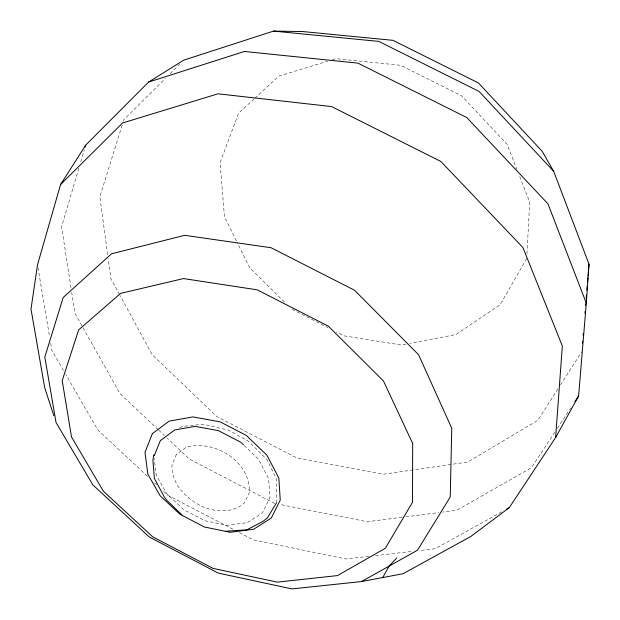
<?xml version="1.0" encoding="UTF-8"?>
<svg xmlns="http://www.w3.org/2000/svg" width="620" height="620" viewBox="0 0 620 620"><rect width="100%" height="100%" fill="white"/><g stroke="black" fill="none" stroke-linecap="round" stroke-linejoin="round"><path stroke-width="0.46" stroke-dasharray="3.1 2.33" d="M526.938 253.774L529.744 202.104L519.645 176.336M276.419 502.913L276.458 478.996L266.933 459.536L248.597 441.316L228.594 430.226L203.236 424.219L181.854 426.514L179.397 428.017M78.825 168.361L61.597 226.796L71.122 288.602M80.74 161.867L84.289 149.808M122.148 125.163L99.843 196.773L107.694 254.882M123.295 121.489L123.868 119.652L165.385 78.399M526.682 258.555L500.17 304.738L455.933 334.544L409.805 343.387M557.93 388.934L537.741 420.399L467.759 462.024L383.757 474.176L296.841 457.932L216.783 416.539L152.195 354.702L120.086 295.585M560.519 384.904L581.746 351.827M554.768 432.256L531.464 467.682L456.739 510.299L442.533 512.112M557.419 428.226L570.656 408.1M170.151 73.664L179.676 64.201M254.107 98.89L238.56 113.212L220.092 162.781L224.463 216.744L236.817 241.722M254.82 98.239L278.845 76.105L327.608 61.21M501.712 511.833L435.147 548.762L418.957 550.622M332.212 59.799L335.893 58.675L400.629 65.294L461.45 95.666L507.106 144.344L516.855 169.221M406.038 344.108L401.334 345.007L344.038 335.862L336.381 331.948M402.031 517.282L367.28 521.722L279.504 504.401M405.728 516.817L438.743 512.601M368.853 556.365L345.976 558.984L253.464 539.935L238.894 532.332M375.519 555.597L412.292 551.382M292.144 309.334L305.761 316.293M306.606 316.727L327.879 327.6M274.784 503.471L189.387 459.11L167.043 438.014M232.888 529.209L167.741 495.248L162.13 490.009M147.405 476.253L97.774 429.893L65.86 374.573M154.419 482.802L156.519 484.77M158.116 429.582L120.017 393.599L74.927 313.333L71.703 292.408M158.805 430.233L164.3 435.418M244.117 445.447L258.408 459.118L268.654 478.617L269.964 497.535L262.384 512.942L247.31 522.621L227.176 525.303L204.972 520.777L183.861 509.764L166.811 493.838L156.286 475.222L154.179 458.42M284.456 302.118L249.589 267.553L237.243 242.583M63.442 370.38L51.84 350.269L50.569 342.666M119.629 294.74L110.918 278.698L108.213 258.695M37.983 267.646L49.608 336.97M176.351 454.429L171.957 465C171.337 485.452 188.364 501.061 206.103 508.137C218.961 512.151 234.097 512.57 244.489 502.712L249.411 492.381C250.728 461.559 214.117 438.906 186.054 447.423L176.351 454.429"/><path stroke-width="0.93" d="M361.507 581.56L417.5 550.219L450.244 497.015L451.763 428.265L418.601 354.756L354.524 290.23L271.056 247.729L184.644 235.321L111.515 253.812L63.186 297.492L44.818 357.066L56.04 422.514L92.868 484.918L149.288 536.997L218.263 573.097L291.912 588.899L361.507 581.56L403.078 573.725L470.921 536.385L509.299 507.625L555.621 437.518L578.607 396.017L586.311 303.172L589 264.159L553.699 171.329L542.182 151.303L478.431 82.948L392.933 40.331L302.622 31.543L273.498 31.101L183.76 60.14L148.567 82.08L85.661 145.173L60.559 184.543L37.51 264.794L31 309.109L44.655 387.523L53.824 415.695M555.621 437.518L562.34 346.022L522.923 247.543L440.897 161.487L331.576 106.57L217.984 93.814L122.613 122.977L60.559 184.543M582.459 343.154L582.622 341.233M583.095 335.451L583.257 333.521M584.931 313.294L585.094 311.364M585.567 305.583L585.73 303.661M586.21 297.879L586.45 294.988M586.846 290.175L587.163 286.316M587.481 282.464L587.884 277.651M588.047 275.722L589 264.159M153.775 454.778L152.9 460.071L154.372 478.377L164.393 497.116L166.555 499.999L181.854 514.871M85.111 147.025L85.661 145.173M154.295 455.669L160.34 440.618L174.77 429.939L195.184 426.374L218.426 430.652L240.715 442.192L243.443 444.796M382.734 577.561L389.027 566.161L396.808 557.892M276.419 502.913L267.383 517.917L263.089 521.319L246.876 529.829L225.75 531.263M574.895 401.659L578.607 396.017M506.772 509.028L509.299 507.625M148.567 82.08L244.412 51.476L357.988 63.139L466.79 117.552L547.933 203.81L586.311 303.172M273.498 31.101L378.774 41.393L479.051 91.411L553.699 171.329M412.68 443.494L412.502 502.324L385.33 548.243L337.536 575.585L277.31 582.126L213.063 568.393L152.706 536.812L103.416 491.272L71.525 437.007L62.209 380.587L78.632 329.887L120.667 293.361L183.497 278.566L257.238 289.842L328.414 326.228L383.462 380.998L412.68 443.494M152.342 433.713L144.987 452.36L147.816 474.106L160.1 495.736L179.909 514.212L204.414 527L230.206 532.293L253.658 529.232L271.297 518.041L280.255 500.123L278.837 478.036L266.925 455.196L246.249 435.364L220.131 421.856L192.929 416.896L169.105 421.158L152.342 433.713"/></g></svg>
